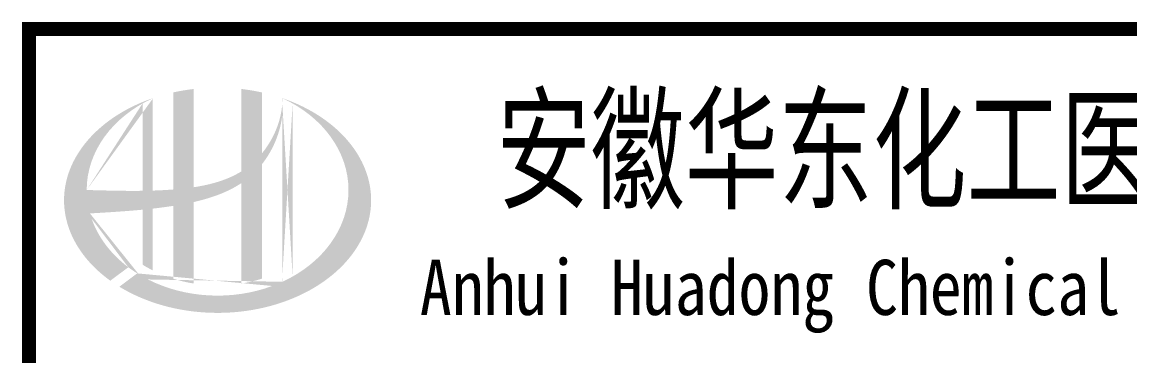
# Model space of a CAD drawing. Extents: x 5211311 to 5622788, y -441754 to -251897.
# Drawn here: x 5578591 to 5584218, y -419174 to -417479 of the extents above; entities that cross this region are included whole.
import ezdxf
from ezdxf.enums import TextEntityAlignment as Align

# ---------------------------------------------------------------- set-up
doc = ezdxf.new("R2010")
doc.units = 0
doc.header["$LTSCALE"] = 1000
doc.header["$MEASUREMENT"] = 0
doc.layers.get('0').update_dxf_attribs({"linetype": 'CONTINUOUS'})
doc.styles.add('ECEC_TQ_S', font='')
doc.styles.get('ECEC_TQ_S').set_extended_font_data('SimSun')

msp = doc.modelspace()

# ---------------------------------------------------------------- hatches: boundary and pattern name
h = msp.add_hatch(color=256)
edge = h.paths.add_edge_path()
edge.add_spline(control_points=[(5579462.1, -418392.4), (5579468.2, -418391), (5579474.2, -418389.6), (5579523.3, -418377.7), (5579565.9, -418364.7), (5579640.9, -418333.6), (5579673.9, -418316.6), (5579704.7, -418296)], knot_values=[61.629012, 61.629012, 61.629012, 61.629012, 63.330431, 63.330431, 75.353634, 75.353634, 85.398649, 85.398649, 85.398649, 85.398649], degree=3, periodic=0)
edge.add_line((5579704.7, -418296), (5579704.7, -418806.3))
edge.add_spline(control_points=[(5579704.7, -418806.3), (5579721.9, -418803.5), (5579738.9, -418800.2), (5579773.6, -418792.1), (5579791.3, -418787.3), (5579808.7, -418781.8)], knot_values=[4.908456, 4.908456, 4.908456, 4.908456, 4.992821, 4.992821, 5.083034, 5.083034, 5.083034, 5.083034], degree=3, periodic=0)
edge.add_line((5579808.7, -418781.8), (5579808.7, -418200.4))
edge.add_spline(control_points=[(5579808.7, -418200.4), (5579817.4, -418189.5), (5579825.6, -418178.1), (5579851.7, -418138.5), (5579867.3, -418108.5), (5579896.6, -418035.7), (5579907.8, -417991.9), (5579912.5, -417946.6), (5579912.6, -417945.3), (5579912.7, -417944)], knot_values=[97.991744, 97.991744, 97.991744, 97.991744, 101.64219, 101.64219, 110.337975, 110.337975, 121.934322, 121.934322, 122.270691, 122.270691, 122.270691, 122.270691], degree=3, periodic=0)
edge.add_line((5579912.7, -417944), (5579912.7, -417873.6))
edge.add_spline(control_points=[(5579912.7, -417873.6), (5579912.6, -417881.3), (5579912.3, -417889), (5579911.7, -417896.6)], knot_values=[126.194075, 126.194075, 126.194075, 126.194075, 128.396762, 128.396762, 128.396762, 128.396762], degree=3, periodic=0)
edge.add_spline(control_points=[(5579911.7, -417896.6), (5579911.2, -417902.8), (5579910.6, -417909.1), (5579909.8, -417915.3)], knot_values=[124.417049, 124.417049, 124.417049, 124.417049, 126.194075, 126.194075, 126.194075, 126.194075], degree=3, periodic=0)
edge.add_spline(control_points=[(5579909.8, -417915.3), (5579908.7, -417924.4), (5579907.2, -417933.5), (5579905.4, -417942.6)], knot_values=[121.80529, 121.80529, 121.80529, 121.80529, 124.417049, 124.417049, 124.417049, 124.417049], degree=3, periodic=0)
edge.add_spline(control_points=[(5579905.4, -417942.6), (5579903.1, -417954.8), (5579900.1, -417966.9), (5579896.6, -417978.9)], knot_values=[118.31574, 118.31574, 118.31574, 118.31574, 121.80529, 121.80529, 121.80529, 121.80529], degree=3, periodic=0)
edge.add_spline(control_points=[(5579896.6, -417978.9), (5579893.1, -417991), (5579889.1, -418003), (5579884.5, -418014.9)], knot_values=[114.795988, 114.795988, 114.795988, 114.795988, 118.31574, 118.31574, 118.31574, 118.31574], degree=3, periodic=0)
edge.add_spline(control_points=[(5579884.5, -418014.9), (5579880.1, -418026.6), (5579875.1, -418038.1), (5579869.6, -418049.5)], knot_values=[111.329641, 111.329641, 111.329641, 111.329641, 114.795988, 114.795988, 114.795988, 114.795988], degree=3, periodic=0)
edge.add_spline(control_points=[(5579869.6, -418049.5), (5579864.1, -418061), (5579858.1, -418072.4), (5579851.6, -418083.4)], knot_values=[107.79529, 107.79529, 107.79529, 107.79529, 111.329641, 111.329641, 111.329641, 111.329641], degree=3, periodic=0)
edge.add_spline(control_points=[(5579851.6, -418083.4), (5579845.3, -418094.3), (5579838.6, -418104.8), (5579831.5, -418115.1)], knot_values=[104.343579, 104.343579, 104.343579, 104.343579, 107.79529, 107.79529, 107.79529, 107.79529], degree=3, periodic=0)
edge.add_spline(control_points=[(5579831.5, -418115.1), (5579824.3, -418125.5), (5579816.7, -418135.5), (5579808.7, -418145.2)], knot_values=[100.8507, 100.8507, 100.8507, 100.8507, 104.343579, 104.343579, 104.343579, 104.343579], degree=3, periodic=0)
edge.add_line((5579808.7, -418145.2), (5579808.7, -417835.9))
edge.add_spline(control_points=[(5579808.7, -417835.9), (5579774.7, -417828.4), (5579739.9, -417822.5), (5579704.7, -417818.4)], knot_values=[4.423999, 4.423999, 4.423999, 4.423999, 4.558741, 4.558741, 4.558741, 4.558741], degree=3, periodic=0)
edge.add_line((5579704.7, -417818.4), (5579704.7, -418236.6))
edge.add_spline(control_points=[(5579704.7, -418236.6), (5579632.8, -418281.1), (5579548.6, -418304.3), (5579462.1, -418317.3)], knot_values=[63.246215, 63.246215, 63.246215, 63.246215, 87.689124, 87.689124, 87.689124, 87.689124], degree=3, periodic=0)
edge.add_line((5579462.1, -418317.3), (5579462.1, -417818.4))
edge.add_spline(control_points=[(5579462.1, -417818.4), (5579426.9, -417822.5), (5579392.1, -417828.4), (5579358.1, -417835.9)], knot_values=[4.866038, 4.866038, 4.866038, 4.866038, 5.000777, 5.000777, 5.000777, 5.000777], degree=3, periodic=0)
edge.add_line((5579358.1, -417835.9), (5579358.1, -418328.8))
edge.add_spline(control_points=[(5579358.1, -418328.8), (5579356.4, -418328.9), (5579321.4, -418331.5), (5579286.8, -418333.3), (5579254.1, -418334.3)], knot_values=[43.657356, 43.657356, 43.657356, 43.657356, 44.134253, 53.497092, 53.497092, 53.497092, 53.497092], degree=3, periodic=0)
edge.add_line((5579254.1, -418334.3), (5579254.1, -417865.2))
edge.add_spline(control_points=[(5579254.1, -417865.2), (5579237, -417871), (5579220.3, -417877.3), (5579203.9, -417884.1)], knot_values=[5.14157, 5.14157, 5.14157, 5.14157, 5.212921, 5.212921, 5.212921, 5.212921], degree=3, periodic=0)
edge.add_spline(control_points=[(5579203.9, -417884.1), (5579196.9, -417886.9), (5579190.1, -417889.8), (5579157.9, -417904), (5579133.3, -417916.2), (5579109.8, -417929.4)], knot_values=[5.212921, 5.212921, 5.212921, 5.212921, 5.24296, 5.24296, 5.355623, 5.355623, 5.355623, 5.355623], degree=3, periodic=0)
edge.add_spline(control_points=[(5579109.8, -417929.4), (5579095, -417937.8), (5579080.5, -417946.6), (5579066.5, -417955.7)], knot_values=[5.355623, 5.355623, 5.355623, 5.355623, 5.426974, 5.426974, 5.426974, 5.426974], degree=3, periodic=0)
edge.add_spline(control_points=[(5579066.5, -417955.7), (5579059.1, -417960.5), (5579051.8, -417965.4), (5579038.3, -417974.9), (5579032.1, -417979.4), (5579026, -417984)], knot_values=[5.426974, 5.426974, 5.426974, 5.426974, 5.464765, 5.464765, 5.498325, 5.498325, 5.498325, 5.498325], degree=3, periodic=0)
edge.add_spline(control_points=[(5579026, -417984), (5578999.9, -418003.6), (5578975.8, -418024.5), (5578953.9, -418046.4)], knot_values=[5.498325, 5.498325, 5.498325, 5.498325, 5.641027, 5.641027, 5.641027, 5.641027], degree=3, periodic=0)
edge.add_spline(control_points=[(5578953.9, -418046.4), (5578947, -418053.4), (5578940.2, -418060.5), (5578919.7, -418083.1), (5578906.9, -418098.9), (5578895.1, -418115.1)], knot_values=[5.641027, 5.641027, 5.641027, 5.641027, 5.686569, 5.686569, 5.783729, 5.783729, 5.783729, 5.783729], degree=3, periodic=0)
edge.add_spline(control_points=[(5578895.1, -418115.1), (5578880, -418135.9), (5578866.6, -418157.3), (5578853.5, -418182.3), (5578851.9, -418185.5), (5578850.3, -418188.6)], knot_values=[5.783729, 5.783729, 5.783729, 5.783729, 5.908374, 5.908374, 5.92643, 5.92643, 5.92643, 5.92643], degree=3, periodic=0)
edge.add_spline(control_points=[(5578850.3, -418188.6), (5578837.9, -418213.7), (5578827.8, -418239.4), (5578820.3, -418265.3)], knot_values=[5.92643, 5.92643, 5.92643, 5.92643, 6.069132, 6.069132, 6.069132, 6.069132], degree=3, periodic=0)
edge.add_spline(control_points=[(5578820.3, -418265.3), (5578817.1, -418276.4), (5578814.3, -418287.6), (5578809, -418313.8), (5578806.7, -418328.8), (5578805.3, -418343.9)], knot_values=[6.069132, 6.069132, 6.069132, 6.069132, 6.130179, 6.130179, 6.211834, 6.211834, 6.211834, 6.211834], degree=3, periodic=0)
edge.add_spline(control_points=[(5578805.3, -418343.9), (5578804, -418357), (5578803.4, -418370.2), (5578803.4, -418383.4)], knot_values=[6.211834, 6.211834, 6.211834, 6.211834, 6.283185, 6.283185, 6.283185, 6.283185], degree=3, periodic=0)
edge.add_spline(control_points=[(5578803.4, -418383.4), (5578803.4, -418392.7), (5578803.7, -418402.1), (5578804.3, -418411.4)], knot_values=[6.283185, 6.283185, 6.283185, 6.283185, 6.333655, 6.333655, 6.333655, 6.333655], degree=3, periodic=0)
edge.add_spline(control_points=[(5578804.3, -418411.4), (5578805.6, -418430), (5578808.1, -418448.7), (5578811.9, -418467.2)], knot_values=[6.333655, 6.333655, 6.333655, 6.333655, 6.434594, 6.434594, 6.434594, 6.434594], degree=3, periodic=0)
edge.add_spline(control_points=[(5578811.9, -418467.2), (5578812.1, -418468.4), (5578812.4, -418469.6), (5578816.3, -418488.1), (5578821.1, -418505.3), (5578826.9, -418522.3)], knot_values=[6.434594, 6.434594, 6.434594, 6.434594, 6.441278, 6.441278, 6.535532, 6.535532, 6.535532, 6.535532], degree=3, periodic=0)
edge.add_spline(control_points=[(5578826.9, -418522.3), (5578833.2, -418540.5), (5578840.7, -418558.6), (5578849.4, -418576.4)], knot_values=[6.535532, 6.535532, 6.535532, 6.535532, 6.636471, 6.636471, 6.636471, 6.636471], degree=3, periodic=0)
edge.add_spline(control_points=[(5578849.4, -418576.4), (5578851.6, -418580.8), (5578853.9, -418585.3), (5578863.3, -418602.9), (5578871, -418616), (5578879.3, -418628.8)], knot_values=[6.636471, 6.636471, 6.636471, 6.636471, 6.661894, 6.661894, 6.73741, 6.73741, 6.73741, 6.73741], degree=3, periodic=0)
edge.add_spline(control_points=[(5578879.3, -418628.8), (5578890.5, -418646), (5578902.9, -418662.8), (5578916.4, -418679.2)], knot_values=[6.73741, 6.73741, 6.73741, 6.73741, 6.838349, 6.838349, 6.838349, 6.838349], degree=3, periodic=0)
edge.add_spline(control_points=[(5578916.4, -418679.2), (5578922.3, -418686.3), (5578928.5, -418693.4), (5578943, -418709.4), (5578951.5, -418718.2), (5578960.4, -418726.8)], knot_values=[6.838349, 6.838349, 6.838349, 6.838349, 6.88251, 6.88251, 6.939288, 6.939288, 6.939288, 6.939288], degree=3, periodic=0)
edge.add_spline(control_points=[(5578960.4, -418726.8), (5578976.2, -418742.2), (5578993.1, -418757), (5579011, -418771.2)], knot_values=[6.939288, 6.939288, 6.939288, 6.939288, 7.040227, 7.040227, 7.040227, 7.040227], degree=3, periodic=0)
edge.add_spline(control_points=[(5579011, -418771.2), (5579019.9, -418778.3), (5579029.1, -418785.3), (5579038.5, -418792)], knot_values=[7.040227, 7.040227, 7.040227, 7.040227, 7.090696, 7.090696, 7.090696, 7.090696], degree=3, periodic=0)
edge.add_line((5579038.5, -418792), (5579129.7, -418723.7))
edge.add_ellipse((5579583.4, -418331.4), major_axis=(665, 0), ratio=0.806676, start_angle=192.819, end_angle=226.9853, ccw=False)
edge.add_spline(control_points=[(5578934.9, -418450.4), (5578959, -418448.9), (5578983, -418447.5), (5579071.7, -418442), (5579136.6, -418437.7), (5579202.1, -418431.3)], knot_values=[11.398263, 11.398263, 11.398263, 11.398263, 18.40729, 18.40729, 37.18094, 37.18094, 37.18094, 37.18094], degree=3, periodic=0)
edge.add_line((5579202.1, -418431.3), (5579202.1, -418710.4))
edge.add_spline(control_points=[(5579202.1, -418710.4), (5579205.6, -418712.6), (5579209.2, -418714.9), (5579226.1, -418725), (5579239.9, -418732.6), (5579254.1, -418739.8)], knot_values=[4.049945, 4.049945, 4.049945, 4.049945, 4.072021, 4.072021, 4.153257, 4.153257, 4.153257, 4.153257], degree=3, periodic=0)
edge.add_line((5579254.1, -418739.8), (5579254.1, -418425.9))
edge.add_spline(control_points=[(5579254.1, -418425.9), (5579286.2, -418422.2), (5579318.6, -418418), (5579353.5, -418412.6), (5579355.8, -418412.3), (5579358.1, -418411.9)], knot_values=[42.135009, 42.135009, 42.135009, 42.135009, 51.307228, 51.307228, 51.948574, 51.948574, 51.948574, 51.948574], degree=3, periodic=0)
edge.add_line((5579358.1, -418411.9), (5579358.1, -418781.8))
edge.add_spline(control_points=[(5579358.1, -418781.8), (5579391.7, -418792.4), (5579426.5, -418800.6), (5579462.1, -418806.3)], knot_values=[4.34174, 4.34174, 4.34174, 4.34174, 4.516316, 4.516316, 4.516316, 4.516316], degree=3, periodic=0)
edge.add_line((5579462.1, -418806.3), (5579462.1, -418392.4))
edge = h.paths.add_edge_path(flags=16)
edge.add_ellipse((5579583.4, -418331.4), major_axis=(665, 0), ratio=0.806676, start_angle=124.9875, end_angle=179.999, ccw=False)
edge.add_line((5579202.1, -417891.9), (5579202.1, -418335.5))
edge.add_spline(control_points=[(5579202.1, -418335.5), (5579106.7, -418336.8), (5579012.7, -418333.8), (5578918.3, -418331.4)], knot_values=[11.27373, 11.27373, 11.27373, 11.27373, 38.687513, 38.687513, 38.687513, 38.687513], degree=3, periodic=0)
edge = h.paths.add_edge_path()
edge.add_spline(control_points=[(5579084.5, -418822.5), (5579115.6, -418841.5), (5579148.7, -418858.8), (5579233.4, -418896), (5579286.6, -418913.9), (5579397.4, -418940.5), (5579454.8, -418949.2), (5579571, -418956.9), (5579629.6, -418956), (5579745.2, -418944.5), (5579802.1, -418934), (5579911.1, -418903.9), (5579963.2, -418884.4), (5580060.2, -418837.6), (5580104.9, -418810.2), (5580184.9, -418749.2), (5580220.1, -418715.7), (5580279.4, -418644.2), (5580303.5, -418606.3), (5580339.9, -418528.2), (5580352.2, -418488), (5580364.7, -418406.8), (5580365, -418365.8), (5580353.6, -418284.3), (5580341.7, -418243.8), (5580306.1, -418165.1), (5580282.3, -418126.9), (5580223.5, -418054.7), (5580188.5, -418020.8), (5580108.7, -417959.1), (5580063.9, -417931.4), (5579982.7, -417891.6), (5579948.4, -417877.4), (5579912.7, -417865.2)], knot_values=[0.886421, 0.886421, 0.886421, 0.886421, 1.040557, 1.040557, 1.261172, 1.261172, 1.481788, 1.481788, 1.702404, 1.702404, 1.92302, 1.92302, 2.143636, 2.143636, 2.364252, 2.364252, 2.584868, 2.584868, 2.805484, 2.805484, 3.026099, 3.026099, 3.246715, 3.246715, 3.46852, 3.46852, 3.690325, 3.690325, 3.91213, 3.91213, 4.133935, 4.133935, 4.283209, 4.283209, 4.283209, 4.283209], degree=3, periodic=0)
edge.add_line((5579912.7, -417865.2), (5579912.7, -417865.3))
edge.add_spline(control_points=[(5579912.7, -417865.3), (5579912.7, -417868.1), (5579912.7, -417870.9), (5579912.7, -417873.6)], knot_values=[128.396762, 128.396762, 128.396762, 128.396762, 129.192193, 129.192193, 129.192193, 129.192193], degree=3, periodic=0)
edge.add_line((5579912.7, -417873.6), (5579912.7, -418797.5))
edge.add_ellipse((5579583.4, -418331.4), major_axis=(665, 0), ratio=0.806676, start_angle=232.1054, end_angle=299.6833, ccw=False)
edge.add_line((5579174.9, -418754.8), (5579084.5, -418822.5))
edge = h.paths.add_edge_path(flags=16)
edge.add_ellipse((5579583.4, -418331.4), major_axis=(665, 0), ratio=0.806676, start_angle=304.9875, end_angle=415.0121, ccw=False)
edge.add_line((5579964.7, -418770.9), (5579964.7, -417891.9))
h = msp.add_hatch(color=256)
edge = h.paths.add_edge_path()
edge.add_spline(control_points=[(5579462.1, -418392.4), (5579468.2, -418391), (5579474.2, -418389.6), (5579523.3, -418377.7), (5579565.9, -418364.7), (5579640.9, -418333.6), (5579673.9, -418316.6), (5579704.7, -418296)], knot_values=[61.629012, 61.629012, 61.629012, 61.629012, 63.330431, 63.330431, 75.353634, 75.353634, 85.398649, 85.398649, 85.398649, 85.398649], degree=3, periodic=0)
edge.add_line((5579704.7, -418296), (5579704.7, -418806.3))
edge.add_spline(control_points=[(5579704.7, -418806.3), (5579721.9, -418803.5), (5579738.9, -418800.2), (5579773.6, -418792.1), (5579791.3, -418787.3), (5579808.7, -418781.8)], knot_values=[4.908456, 4.908456, 4.908456, 4.908456, 4.992821, 4.992821, 5.083034, 5.083034, 5.083034, 5.083034], degree=3, periodic=0)
edge.add_line((5579808.7, -418781.8), (5579808.7, -418200.4))
edge.add_spline(control_points=[(5579808.7, -418200.4), (5579817.4, -418189.5), (5579825.6, -418178.1), (5579851.7, -418138.5), (5579867.3, -418108.5), (5579896.6, -418035.7), (5579907.8, -417991.9), (5579912.5, -417946.6), (5579912.6, -417945.3), (5579912.7, -417944)], knot_values=[97.991744, 97.991744, 97.991744, 97.991744, 101.64219, 101.64219, 110.337975, 110.337975, 121.934322, 121.934322, 122.270691, 122.270691, 122.270691, 122.270691], degree=3, periodic=0)
edge.add_line((5579912.7, -417944), (5579912.7, -417873.6))
edge.add_spline(control_points=[(5579912.7, -417873.6), (5579912.6, -417881.3), (5579912.3, -417889), (5579911.7, -417896.6)], knot_values=[126.194075, 126.194075, 126.194075, 126.194075, 128.396762, 128.396762, 128.396762, 128.396762], degree=3, periodic=0)
edge.add_spline(control_points=[(5579911.7, -417896.6), (5579911.2, -417902.8), (5579910.6, -417909.1), (5579909.8, -417915.3)], knot_values=[124.417049, 124.417049, 124.417049, 124.417049, 126.194075, 126.194075, 126.194075, 126.194075], degree=3, periodic=0)
edge.add_spline(control_points=[(5579909.8, -417915.3), (5579908.7, -417924.4), (5579907.2, -417933.5), (5579905.4, -417942.6)], knot_values=[121.80529, 121.80529, 121.80529, 121.80529, 124.417049, 124.417049, 124.417049, 124.417049], degree=3, periodic=0)
edge.add_spline(control_points=[(5579905.4, -417942.6), (5579903.1, -417954.8), (5579900.1, -417966.9), (5579896.6, -417978.9)], knot_values=[118.31574, 118.31574, 118.31574, 118.31574, 121.80529, 121.80529, 121.80529, 121.80529], degree=3, periodic=0)
edge.add_spline(control_points=[(5579896.6, -417978.9), (5579893.1, -417991), (5579889.1, -418003), (5579884.5, -418014.9)], knot_values=[114.795988, 114.795988, 114.795988, 114.795988, 118.31574, 118.31574, 118.31574, 118.31574], degree=3, periodic=0)
edge.add_spline(control_points=[(5579884.5, -418014.9), (5579880.1, -418026.6), (5579875.1, -418038.1), (5579869.6, -418049.5)], knot_values=[111.329641, 111.329641, 111.329641, 111.329641, 114.795988, 114.795988, 114.795988, 114.795988], degree=3, periodic=0)
edge.add_spline(control_points=[(5579869.6, -418049.5), (5579864.1, -418061), (5579858.1, -418072.4), (5579851.6, -418083.4)], knot_values=[107.79529, 107.79529, 107.79529, 107.79529, 111.329641, 111.329641, 111.329641, 111.329641], degree=3, periodic=0)
edge.add_spline(control_points=[(5579851.6, -418083.4), (5579845.3, -418094.3), (5579838.6, -418104.8), (5579831.5, -418115.1)], knot_values=[104.343579, 104.343579, 104.343579, 104.343579, 107.79529, 107.79529, 107.79529, 107.79529], degree=3, periodic=0)
edge.add_spline(control_points=[(5579831.5, -418115.1), (5579824.3, -418125.5), (5579816.7, -418135.5), (5579808.7, -418145.2)], knot_values=[100.8507, 100.8507, 100.8507, 100.8507, 104.343579, 104.343579, 104.343579, 104.343579], degree=3, periodic=0)
edge.add_line((5579808.7, -418145.2), (5579808.7, -417835.9))
edge.add_spline(control_points=[(5579808.7, -417835.9), (5579774.7, -417828.4), (5579739.9, -417822.5), (5579704.7, -417818.4)], knot_values=[4.423999, 4.423999, 4.423999, 4.423999, 4.558741, 4.558741, 4.558741, 4.558741], degree=3, periodic=0)
edge.add_line((5579704.7, -417818.4), (5579704.7, -418236.6))
edge.add_spline(control_points=[(5579704.7, -418236.6), (5579632.8, -418281.1), (5579548.6, -418304.3), (5579462.1, -418317.3)], knot_values=[63.246215, 63.246215, 63.246215, 63.246215, 87.689124, 87.689124, 87.689124, 87.689124], degree=3, periodic=0)
edge.add_line((5579462.1, -418317.3), (5579462.1, -417818.4))
edge.add_spline(control_points=[(5579462.1, -417818.4), (5579426.9, -417822.5), (5579392.1, -417828.4), (5579358.1, -417835.9)], knot_values=[4.866038, 4.866038, 4.866038, 4.866038, 5.000777, 5.000777, 5.000777, 5.000777], degree=3, periodic=0)
edge.add_line((5579358.1, -417835.9), (5579358.1, -418328.8))
edge.add_spline(control_points=[(5579358.1, -418328.8), (5579356.4, -418328.9), (5579321.4, -418331.5), (5579286.8, -418333.3), (5579254.1, -418334.3)], knot_values=[43.657356, 43.657356, 43.657356, 43.657356, 44.134253, 53.497092, 53.497092, 53.497092, 53.497092], degree=3, periodic=0)
edge.add_line((5579254.1, -418334.3), (5579254.1, -417865.2))
edge.add_spline(control_points=[(5579254.1, -417865.2), (5579237, -417871), (5579220.3, -417877.3), (5579203.9, -417884.1)], knot_values=[5.14157, 5.14157, 5.14157, 5.14157, 5.212921, 5.212921, 5.212921, 5.212921], degree=3, periodic=0)
edge.add_spline(control_points=[(5579203.9, -417884.1), (5579196.9, -417886.9), (5579190.1, -417889.8), (5579157.9, -417904), (5579133.3, -417916.2), (5579109.8, -417929.4)], knot_values=[5.212921, 5.212921, 5.212921, 5.212921, 5.24296, 5.24296, 5.355623, 5.355623, 5.355623, 5.355623], degree=3, periodic=0)
edge.add_spline(control_points=[(5579109.8, -417929.4), (5579095, -417937.8), (5579080.5, -417946.6), (5579066.5, -417955.7)], knot_values=[5.355623, 5.355623, 5.355623, 5.355623, 5.426974, 5.426974, 5.426974, 5.426974], degree=3, periodic=0)
edge.add_spline(control_points=[(5579066.5, -417955.7), (5579059.1, -417960.5), (5579051.8, -417965.4), (5579038.3, -417974.9), (5579032.1, -417979.4), (5579026, -417984)], knot_values=[5.426974, 5.426974, 5.426974, 5.426974, 5.464765, 5.464765, 5.498325, 5.498325, 5.498325, 5.498325], degree=3, periodic=0)
edge.add_spline(control_points=[(5579026, -417984), (5578999.9, -418003.6), (5578975.8, -418024.5), (5578953.9, -418046.4)], knot_values=[5.498325, 5.498325, 5.498325, 5.498325, 5.641027, 5.641027, 5.641027, 5.641027], degree=3, periodic=0)
edge.add_spline(control_points=[(5578953.9, -418046.4), (5578947, -418053.4), (5578940.2, -418060.5), (5578919.7, -418083.1), (5578906.9, -418098.9), (5578895.1, -418115.1)], knot_values=[5.641027, 5.641027, 5.641027, 5.641027, 5.686569, 5.686569, 5.783729, 5.783729, 5.783729, 5.783729], degree=3, periodic=0)
edge.add_spline(control_points=[(5578895.1, -418115.1), (5578880, -418135.9), (5578866.6, -418157.3), (5578853.5, -418182.3), (5578851.9, -418185.5), (5578850.3, -418188.6)], knot_values=[5.783729, 5.783729, 5.783729, 5.783729, 5.908374, 5.908374, 5.92643, 5.92643, 5.92643, 5.92643], degree=3, periodic=0)
edge.add_spline(control_points=[(5578850.3, -418188.6), (5578837.9, -418213.7), (5578827.8, -418239.4), (5578820.3, -418265.3)], knot_values=[5.92643, 5.92643, 5.92643, 5.92643, 6.069132, 6.069132, 6.069132, 6.069132], degree=3, periodic=0)
edge.add_spline(control_points=[(5578820.3, -418265.3), (5578817.1, -418276.4), (5578814.3, -418287.6), (5578809, -418313.8), (5578806.7, -418328.8), (5578805.3, -418343.9)], knot_values=[6.069132, 6.069132, 6.069132, 6.069132, 6.130179, 6.130179, 6.211834, 6.211834, 6.211834, 6.211834], degree=3, periodic=0)
edge.add_spline(control_points=[(5578805.3, -418343.9), (5578804, -418357), (5578803.4, -418370.2), (5578803.4, -418383.4)], knot_values=[6.211834, 6.211834, 6.211834, 6.211834, 6.283185, 6.283185, 6.283185, 6.283185], degree=3, periodic=0)
edge.add_spline(control_points=[(5578803.4, -418383.4), (5578803.4, -418392.7), (5578803.7, -418402.1), (5578804.3, -418411.4)], knot_values=[6.283185, 6.283185, 6.283185, 6.283185, 6.333655, 6.333655, 6.333655, 6.333655], degree=3, periodic=0)
edge.add_spline(control_points=[(5578804.3, -418411.4), (5578805.6, -418430), (5578808.1, -418448.7), (5578811.9, -418467.2)], knot_values=[6.333655, 6.333655, 6.333655, 6.333655, 6.434594, 6.434594, 6.434594, 6.434594], degree=3, periodic=0)
edge.add_spline(control_points=[(5578811.9, -418467.2), (5578812.1, -418468.4), (5578812.4, -418469.6), (5578816.3, -418488.1), (5578821.1, -418505.3), (5578826.9, -418522.3)], knot_values=[6.434594, 6.434594, 6.434594, 6.434594, 6.441278, 6.441278, 6.535532, 6.535532, 6.535532, 6.535532], degree=3, periodic=0)
edge.add_spline(control_points=[(5578826.9, -418522.3), (5578833.2, -418540.5), (5578840.7, -418558.6), (5578849.4, -418576.4)], knot_values=[6.535532, 6.535532, 6.535532, 6.535532, 6.636471, 6.636471, 6.636471, 6.636471], degree=3, periodic=0)
edge.add_spline(control_points=[(5578849.4, -418576.4), (5578851.6, -418580.8), (5578853.9, -418585.3), (5578863.3, -418602.9), (5578871, -418616), (5578879.3, -418628.8)], knot_values=[6.636471, 6.636471, 6.636471, 6.636471, 6.661894, 6.661894, 6.73741, 6.73741, 6.73741, 6.73741], degree=3, periodic=0)
edge.add_spline(control_points=[(5578879.3, -418628.8), (5578890.5, -418646), (5578902.9, -418662.8), (5578916.4, -418679.2)], knot_values=[6.73741, 6.73741, 6.73741, 6.73741, 6.838349, 6.838349, 6.838349, 6.838349], degree=3, periodic=0)
edge.add_spline(control_points=[(5578916.4, -418679.2), (5578922.3, -418686.3), (5578928.5, -418693.4), (5578943, -418709.4), (5578951.5, -418718.2), (5578960.4, -418726.8)], knot_values=[6.838349, 6.838349, 6.838349, 6.838349, 6.88251, 6.88251, 6.939288, 6.939288, 6.939288, 6.939288], degree=3, periodic=0)
edge.add_spline(control_points=[(5578960.4, -418726.8), (5578976.2, -418742.2), (5578993.1, -418757), (5579011, -418771.2)], knot_values=[6.939288, 6.939288, 6.939288, 6.939288, 7.040227, 7.040227, 7.040227, 7.040227], degree=3, periodic=0)
edge.add_spline(control_points=[(5579011, -418771.2), (5579019.9, -418778.3), (5579029.1, -418785.3), (5579038.5, -418792)], knot_values=[7.040227, 7.040227, 7.040227, 7.040227, 7.090696, 7.090696, 7.090696, 7.090696], degree=3, periodic=0)
edge.add_line((5579038.5, -418792), (5579129.7, -418723.7))
edge.add_ellipse((5579583.4, -418331.4), major_axis=(665, 0), ratio=0.806676, start_angle=192.819, end_angle=226.9853, ccw=False)
edge.add_spline(control_points=[(5578934.9, -418450.4), (5578959, -418448.9), (5578983, -418447.5), (5579071.7, -418442), (5579136.6, -418437.7), (5579202.1, -418431.3)], knot_values=[11.398263, 11.398263, 11.398263, 11.398263, 18.40729, 18.40729, 37.18094, 37.18094, 37.18094, 37.18094], degree=3, periodic=0)
edge.add_line((5579202.1, -418431.3), (5579202.1, -418710.4))
edge.add_spline(control_points=[(5579202.1, -418710.4), (5579205.6, -418712.6), (5579209.2, -418714.9), (5579226.1, -418725), (5579239.9, -418732.6), (5579254.1, -418739.8)], knot_values=[4.049945, 4.049945, 4.049945, 4.049945, 4.072021, 4.072021, 4.153257, 4.153257, 4.153257, 4.153257], degree=3, periodic=0)
edge.add_line((5579254.1, -418739.8), (5579254.1, -418425.9))
edge.add_spline(control_points=[(5579254.1, -418425.9), (5579286.2, -418422.2), (5579318.6, -418418), (5579353.5, -418412.6), (5579355.8, -418412.3), (5579358.1, -418411.9)], knot_values=[42.135009, 42.135009, 42.135009, 42.135009, 51.307228, 51.307228, 51.948574, 51.948574, 51.948574, 51.948574], degree=3, periodic=0)
edge.add_line((5579358.1, -418411.9), (5579358.1, -418781.8))
edge.add_spline(control_points=[(5579358.1, -418781.8), (5579391.7, -418792.4), (5579426.5, -418800.6), (5579462.1, -418806.3)], knot_values=[4.34174, 4.34174, 4.34174, 4.34174, 4.516316, 4.516316, 4.516316, 4.516316], degree=3, periodic=0)
edge.add_line((5579462.1, -418806.3), (5579462.1, -418392.4))
edge = h.paths.add_edge_path(flags=16)
edge.add_ellipse((5579583.4, -418331.4), major_axis=(665, 0), ratio=0.806676, start_angle=124.9875, end_angle=179.999, ccw=False)
edge.add_line((5579202.1, -417891.9), (5579202.1, -418335.5))
edge.add_spline(control_points=[(5579202.1, -418335.5), (5579106.7, -418336.8), (5579012.7, -418333.8), (5578918.3, -418331.4)], knot_values=[11.27373, 11.27373, 11.27373, 11.27373, 38.687513, 38.687513, 38.687513, 38.687513], degree=3, periodic=0)
edge = h.paths.add_edge_path()
edge.add_spline(control_points=[(5579084.5, -418822.5), (5579115.6, -418841.5), (5579148.7, -418858.8), (5579233.4, -418896), (5579286.6, -418913.9), (5579397.4, -418940.5), (5579454.8, -418949.2), (5579571, -418956.9), (5579629.6, -418956), (5579745.2, -418944.5), (5579802.1, -418934), (5579911.1, -418903.9), (5579963.2, -418884.4), (5580060.2, -418837.6), (5580104.9, -418810.2), (5580184.9, -418749.2), (5580220.1, -418715.7), (5580279.4, -418644.2), (5580303.5, -418606.3), (5580339.9, -418528.2), (5580352.2, -418488), (5580364.7, -418406.8), (5580365, -418365.8), (5580353.6, -418284.3), (5580341.7, -418243.8), (5580306.1, -418165.1), (5580282.3, -418126.9), (5580223.5, -418054.7), (5580188.5, -418020.8), (5580108.7, -417959.1), (5580063.9, -417931.4), (5579982.7, -417891.6), (5579948.4, -417877.4), (5579912.7, -417865.2)], knot_values=[0.886421, 0.886421, 0.886421, 0.886421, 1.040557, 1.040557, 1.261172, 1.261172, 1.481788, 1.481788, 1.702404, 1.702404, 1.92302, 1.92302, 2.143636, 2.143636, 2.364252, 2.364252, 2.584868, 2.584868, 2.805484, 2.805484, 3.026099, 3.026099, 3.246715, 3.246715, 3.46852, 3.46852, 3.690325, 3.690325, 3.91213, 3.91213, 4.133935, 4.133935, 4.283209, 4.283209, 4.283209, 4.283209], degree=3, periodic=0)
edge.add_line((5579912.7, -417865.2), (5579912.7, -417865.3))
edge.add_spline(control_points=[(5579912.7, -417865.3), (5579912.7, -417868.1), (5579912.7, -417870.9), (5579912.7, -417873.6)], knot_values=[128.396762, 128.396762, 128.396762, 128.396762, 129.192193, 129.192193, 129.192193, 129.192193], degree=3, periodic=0)
edge.add_line((5579912.7, -417873.6), (5579912.7, -418797.5))
edge.add_ellipse((5579583.4, -418331.4), major_axis=(665, 0), ratio=0.806676, start_angle=232.1054, end_angle=299.6833, ccw=False)
edge.add_line((5579174.9, -418754.8), (5579084.5, -418822.5))
edge = h.paths.add_edge_path(flags=16)
edge.add_ellipse((5579583.4, -418331.4), major_axis=(665, 0), ratio=0.806676, start_angle=304.9875, end_angle=415.0121, ccw=False)
edge.add_line((5579964.7, -418770.9), (5579964.7, -417891.9))

# ---------------------------------------------------------------- linework, layer by layer
at = {"const_width": 70}
msp.add_lwpolyline([(5578625.5, -417514), (5578625.5, -423514)], dxfattribs=at)
msp.add_lwpolyline([(5596625.5, -417514, 70, 70, 0), (5578625.5, -417514, 70, 70, 0), (5578625.5, -423514, 0, 0, 0)], format="xyseb")

# ---------------------------------------------------------------- texts
at = {"style": 'ECEC_TQ_S'}
for s, height, width, p in [('安徽华东化工医药工程有限责任公司', 500, 0.7, (5584820.4, -418114)), ('安徽华东化工医药工程有限责任公司', 500, 0.7, (5584820.4, -418114)), ('Anhui Huadong Chemical & Medical Engineering Co.,Ltd', 280, 0.85, (5584820.4, -418864)), ('Anhui Huadong Chemical & Medical Engineering Co.,Ltd', 280, 0.85, (5584820.4, -418864))]:
    msp.add_text(s, height=height, dxfattribs=dict(at, width=width)).set_placement(p, align=Align.MIDDLE)

doc.saveas('drawing.dxf')
